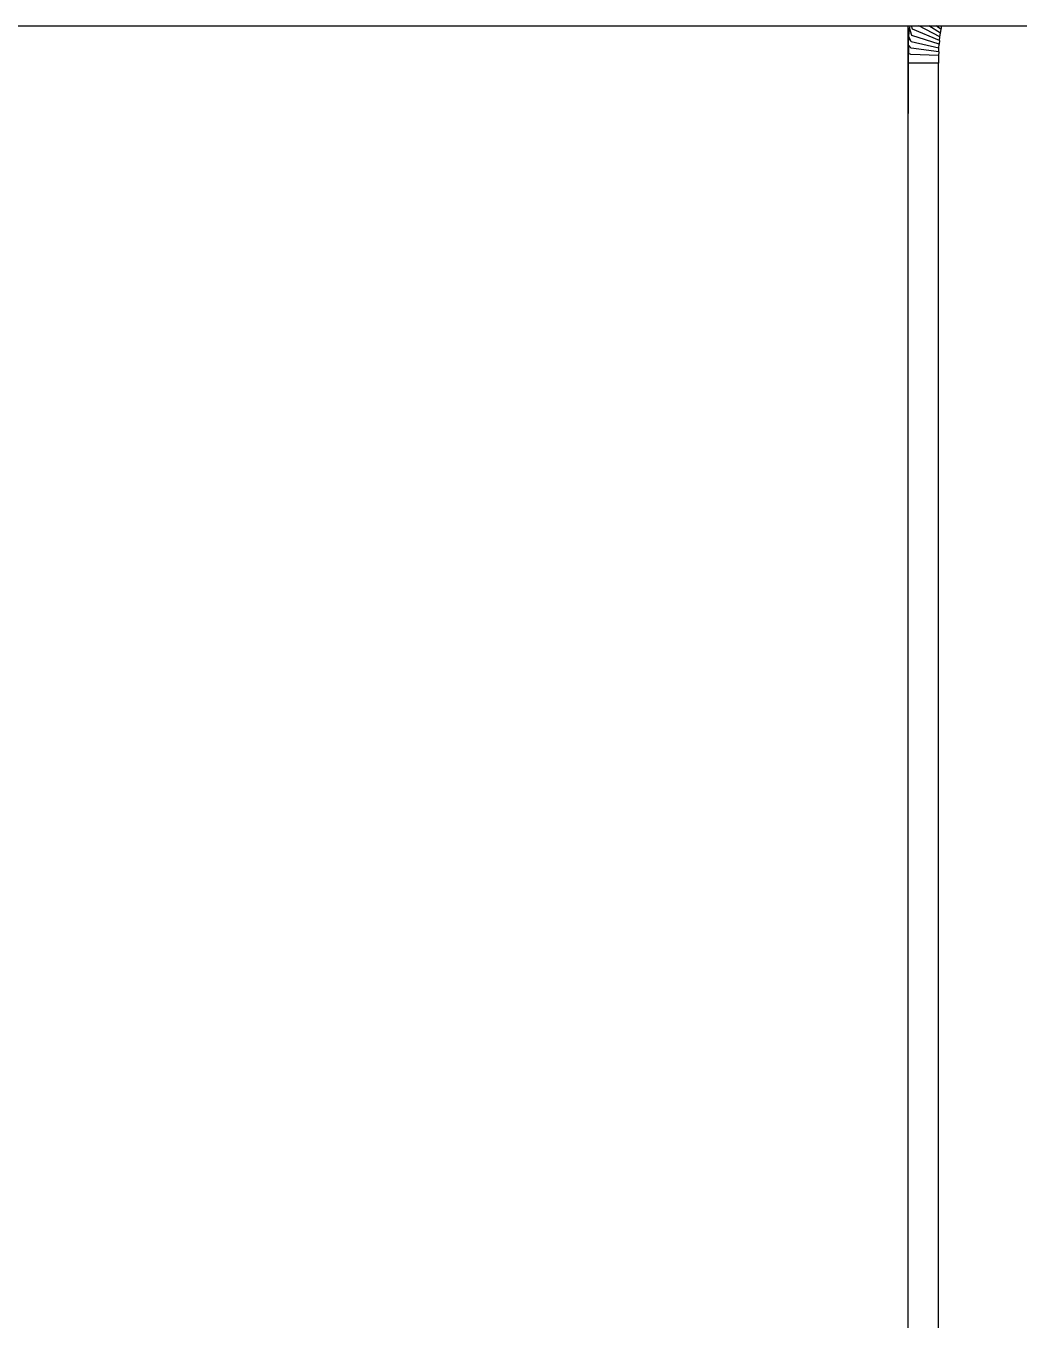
# Model space of a CAD drawing. Header units: metres. Extents: x 322 to 396.8, y -0.1 to 13.
# Drawn here: x 334.907 to 335.319, y 2.914 to 3.45 of the extents above; entities that cross this region are included whole.
import ezdxf

# ---------------------------------------------------------------- set-up
doc = ezdxf.new("R2010")
doc.units = ezdxf.units.M

msp = doc.modelspace()

# ---------------------------------------------------------------- linework, layer by layer
at = {"color": 8}
for p, q in [((334.01689, 3.45), (335.95444, 3.45)), ((335.27254, 2.852), (335.27254, 3.45)), ((335.27286, 3.4456), (335.2731, 3.44913)), ((335.27318, 3.45), (335.2731, 3.44913)), ((335.27403, 3.44604), (335.2731, 3.44913)), ((335.27427, 3.44865), (335.27398, 3.45)), ((335.28551, 3.44394), (335.27427, 3.44865)), ((335.28569, 3.44547), (335.27696, 3.45)), ((335.2859, 3.447), (335.28106, 3.45)), ((335.28615, 3.4485), (335.28409, 3.45)), ((335.28569, 3.44547), (335.2859, 3.447)), ((335.2859, 3.447), (335.28615, 3.4485)), ((335.28615, 3.4485), (335.28644, 3.44999)), ((335.2727, 3.44206), (335.27262, 3.43851)), ((335.2727, 3.44206), (335.27286, 3.4456)), ((335.27373, 3.44078), (335.2727, 3.44206)), ((335.27385, 3.44342), (335.27286, 3.4456)), ((335.28526, 3.44084), (335.27385, 3.44342)), ((335.28537, 3.44239), (335.27403, 3.44604)), ((335.28526, 3.44084), (335.28537, 3.44239)), ((335.28551, 3.44394), (335.28537, 3.44239)), ((335.28551, 3.44394), (335.28569, 3.44547)), ((335.27263, 3.43451), (335.27262, 3.43851)), ((335.27367, 3.43814), (335.27262, 3.43851)), ((335.28516, 3.43771), (335.27367, 3.43814)), ((335.28519, 3.43928), (335.27373, 3.44078)), ((335.28519, 3.43928), (335.28516, 3.43771)), ((335.28516, 3.43771), (335.28517, 3.4346)), ((335.28519, 3.43928), (335.28526, 3.44084)), ((335.27254, 3.39263), (335.27263, 3.43451)), ((335.27368, 3.43455), (335.27263, 3.43451)), ((335.28517, 3.4346), (335.27368, 3.43455)), ((335.28516, 1.48585), (335.28517, 3.4346))]:
    msp.add_line(p, q, dxfattribs=at)

doc.saveas('drawing.dxf')
